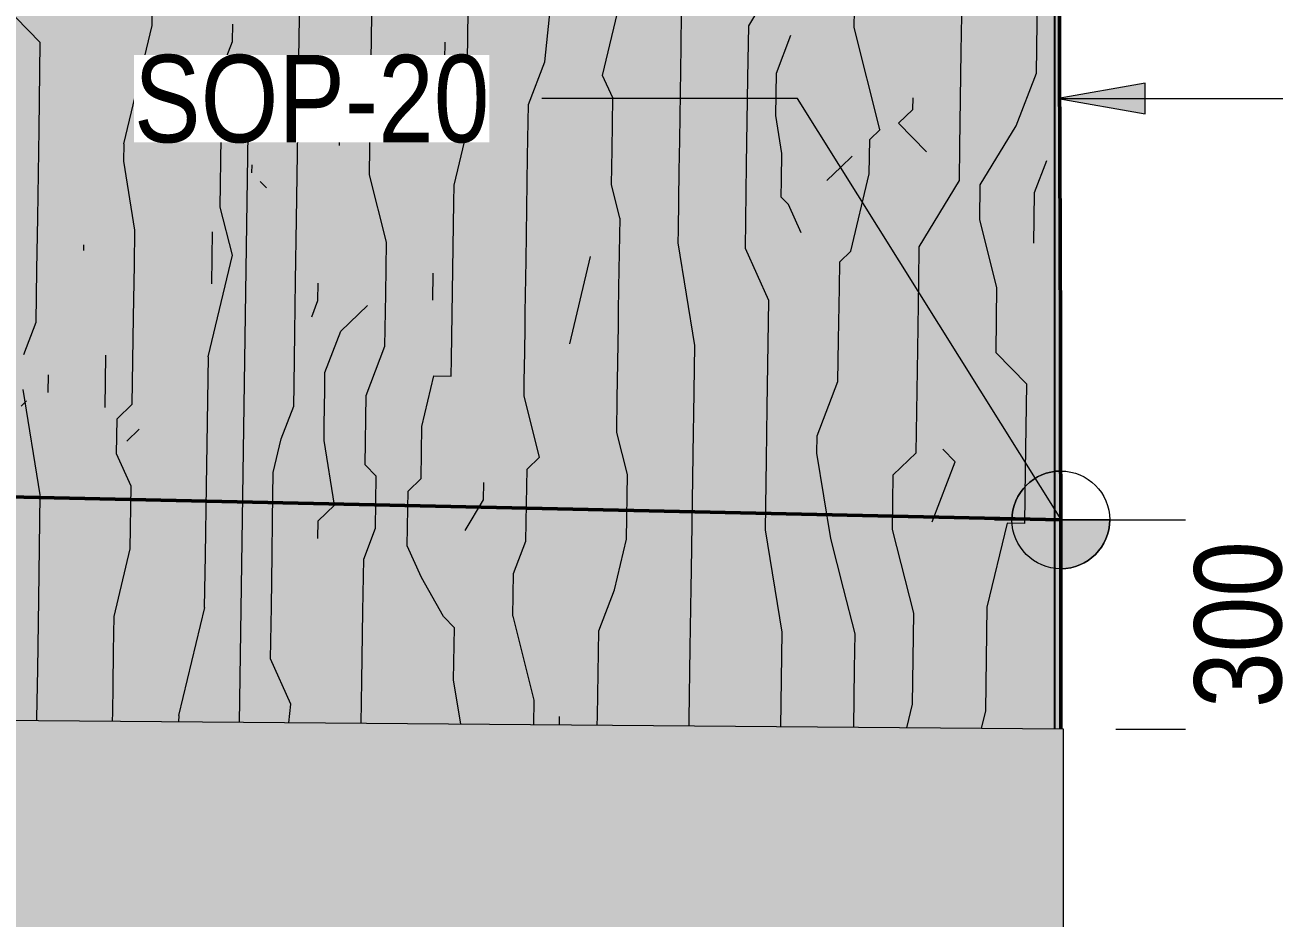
# Model space of a CAD drawing. Header units: metres. Extents: x 0 to 258, y 3 to 25.
# Drawn here: x 219.811 to 221.601, y 21.436 to 22.716 of the extents above; entities that cross this region are included whole.
import ezdxf

# ---------------------------------------------------------------- set-up
doc = ezdxf.new("R2010")
doc.units = ezdxf.units.M
doc.layers.get('Defpoints').update_dxf_attribs({"color": 41})
for name, color, linetype, lineweight in [('A-ANNO-DIMS', 7, 'Continuous', 9), ('A-ANNO-NOTE', 7, 'Continuous', 9), ('A-DETL', 7, 'Continuous', 13), ('A-DETL-GENF', 7, 'Continuous', 9), ('A-FLOR', 7, 'Continuous', 50), ('A-GENM', 7, 'Continuous', 35), ('G-ANNO-TEXT', 7, 'Continuous', 9)]:
    doc.layers.add(name, color=color, linetype=linetype, lineweight=lineweight)
doc.styles.add('Arial Narrow_2', font='ARIALN.TTF', dxfattribs={"height": 0.125})
doc.dimstyles.new('Dimension_Standard_O__mm_', dxfattribs={"dimscale": 0.3048, "dimtxt": 0.127929, "dimasz": 0.410105, "dimexe": 0.393701, "dimexo": 0.246063, "dimgap": 0.246063, "dimtad": 1, "dimdec": 0, "dimlfac": 1000, "dimzin": 0, "dimdsep": 46, "dimtxsty": 'Arial Narrow_2', "dimsah": 1, "dimcen": 0.09, "dimaunit": 1, "dimadec": 4, "dimazin": 0, "dimtfac": 1, "dimtdec": 4, "dimtix": 1, "dimtmove": 0, "dimatfit": 3, "dimfxl": 1, "dimtvp": 1, "dimtfill": 1, "dimtolj": 1, "dimtzin": 0, "dimlwd": 18, "dimlwe": 18, "dimarcsym": 2})

# ---------------------------------------------------------------- blocks, each defined once
blk = doc.blocks.new('FP_1-DRG-2873172 - ELEVATION - NORTH EAST END')
at = {"layer": 'A-GENM', "color": 254, "lineweight": 18, "true_color": 0xcfcfcf}
for p, q in [((1153.4389, 22.6438), (1153.4851, 22.8369)), ((1153.0032, 22.6393), (1153.0051, 22.7738)), ((1153.6483, 22.7152), (1153.684, 22.7742)), ((1153.953, 22.6782), (1153.9545, 22.7772)), ((1152.7932, 22.7158), (1152.794, 22.7705)), ((1153.3561, 22.6638), (1153.3662, 22.7626)), ((1154.0606, 22.6471), (1154.0622, 22.7578)), ((1153.7994, 22.713), (1153.7998, 22.7377)), ((1152.633, 22.6914), (1152.5981, 22.7273)), ((1153.1071, 22.6659), (1153.108, 22.73)), ((1153.2437, 22.5611), (1153.2463, 22.7351)), ((1153.5514, 22.6853), (1153.5521, 22.7349)), ((1152.7528, 22.546), (1152.7933, 22.7157)), ((1152.9084, 22.6926), (1152.9088, 22.7175)), ((1153.6472, 22.6402), (1153.6483, 22.7152)), ((1153.688, 22.6473), (1153.7089, 22.7018)), ((1153.8365, 22.5667), (1153.7995, 22.713)), ((1152.6311, 22.5666), (1152.633, 22.6914)), ((1152.8938, 22.6545), (1152.9084, 22.6926)), ((1153.2129, 22.6671), (1153.2132, 22.6919)), ((1153.5494, 22.5512), (1153.5514, 22.6853)), ((1153.106, 22.5912), (1153.1071, 22.6659)), ((1153.2124, 22.6386), (1153.2129, 22.6671)), ((1153.951, 22.5422), (1153.953, 22.6782)), ((1152.8923, 22.5548), (1152.8938, 22.6545)), ((1152.8959, 22.5961), (1152.9083, 22.6477)), ((1152.9082, 22.6477), (1152.9231, 22.6475)), ((1153.3325, 22.6025), (1153.356, 22.6638)), ((1153.6871, 22.5865), (1153.688, 22.6473)), ((1154.0316, 22.5719), (1154.0606, 22.6471)), ((1153.003, 22.6258), (1153.0032, 22.6393)), ((1153.1835, 22.5905), (1153.2125, 22.6386)), ((1153.4535, 22.6118), (1153.439, 22.6438)), ((1153.6453, 22.5162), (1153.6472, 22.6402)), ((1153.0002, 22.4376), (1153.003, 22.6258)), ((1153.0626, 22.5937), (1153.0755, 22.615)), ((1153.0755, 22.615), (1153.0867, 22.6258)), ((1153.4524, 22.5373), (1153.4535, 22.6118)), ((1153.8837, 22.5953), (1153.8839, 22.612)), ((1152.9309, 22.5602), (1152.896, 22.5961)), ((1153.0619, 22.5439), (1153.0626, 22.5937)), ((1153.3314, 22.528), (1153.3325, 22.6025)), ((1153.8631, 22.5756), (1153.8837, 22.5953)), ((1153.1052, 22.5414), (1153.106, 22.5912)), ((1153.1666, 22.5741), (1153.1835, 22.5904)), ((1153.6959, 22.5322), (1153.6871, 22.5865)), ((1153.903, 22.5348), (1153.8631, 22.5756)), ((1152.6293, 22.4404), (1152.6311, 22.5666)), ((1152.9184, 21.7168), (1152.9309, 22.5602)), ((1153.1583, 22.5662), (1153.1666, 22.5741)), ((1153.226, 22.4867), (1153.2438, 22.5611)), ((1153.8218, 22.5525), (1153.8366, 22.5667)), ((1153.9803, 22.4871), (1154.0316, 22.5719)), ((1152.7526, 22.521), (1152.753, 22.5459)), ((1152.8909, 22.4551), (1152.8923, 22.5548)), ((1153.1047, 22.5017), (1153.1052, 22.5414)), ((1153.5487, 22.5074), (1153.5494, 22.5512)), ((1153.8211, 22.503), (1153.8218, 22.5525)), ((1153.9503, 22.4936), (1153.951, 22.5422)), ((1153.3303, 22.4535), (1153.3314, 22.528)), ((1153.4516, 22.4877), (1153.4524, 22.5373)), ((1153.6953, 22.4944), (1153.6959, 22.5322)), ((1153.7809, 22.5132), (1153.7966, 22.5283)), ((1154.0581, 22.4763), (1154.0758, 22.5224)), ((1152.7685, 22.4225), (1152.7526, 22.521)), ((1152.9363, 22.5046), (1152.9365, 22.5158)), ((1153.5475, 22.4222), (1153.5487, 22.5074)), ((1153.6435, 22.3961), (1153.6453, 22.5162)), ((1153.7605, 22.4936), (1153.7809, 22.5132)), ((1152.9574, 22.483), (1152.9483, 22.4923)), ((1153.1291, 22.4052), (1153.1047, 22.5017)), ((1153.2257, 22.4618), (1153.2261, 22.4867)), ((1153.4638, 22.4395), (1153.4517, 22.4877)), ((1153.6949, 22.4696), (1153.6953, 22.4944)), ((1153.7945, 22.3921), (1153.8211, 22.5029)), ((1153.8928, 22.3984), (1153.9503, 22.4935)), ((1153.9796, 22.4369), (1153.9803, 22.4871)), ((1153.7053, 22.459), (1153.6949, 22.4696)), ((1154.0575, 22.4388), (1154.058, 22.4763)), ((1152.9082, 22.3863), (1152.8909, 22.4551)), ((1153.2224, 22.2381), (1153.2257, 22.4618)), ((1153.3292, 22.3789), (1153.3303, 22.4535)), ((1153.7236, 22.4185), (1153.7053, 22.459)), ((1152.6282, 22.3655), (1152.6293, 22.4404)), ((1152.9989, 22.3497), (1153.0002, 22.4376)), ((1153.4627, 22.365), (1153.4639, 22.4395)), ((1154.0042, 22.3401), (1153.9796, 22.4369)), ((1154.057, 22.4037), (1154.0575, 22.4388)), ((1152.7678, 22.3726), (1152.7685, 22.4225)), ((1152.8787, 22.3453), (1152.8798, 22.42)), ((1153.5472, 22.4041), (1153.5475, 22.4222)), ((1152.6954, 22.3933), (1152.6955, 22.4011)), ((1153.128, 22.3306), (1153.1291, 22.4052)), ((1153.5711, 22.2572), (1153.5472, 22.4041)), ((1153.8921, 22.3489), (1153.8928, 22.3984)), ((1152.8737, 22.2408), (1152.9084, 22.3863)), ((1153.3281, 22.3044), (1153.3292, 22.3789)), ((1153.3918, 22.2595), (1153.4218, 22.3845)), ((1153.6772, 22.3216), (1153.6435, 22.396)), ((1153.7788, 22.3769), (1153.7946, 22.3921)), ((1152.627, 22.2906), (1152.6282, 22.3655)), ((1152.7666, 22.2977), (1152.7678, 22.3726)), ((1153.1955, 22.3221), (1153.1961, 22.3606)), ((1153.4624, 22.3402), (1153.4627, 22.365)), ((1153.7783, 22.3395), (1153.7788, 22.3769)), ((1152.9978, 22.275), (1152.9989, 22.3497)), ((1153.0309, 22.3213), (1153.0313, 22.3462)), ((1153.8906, 22.2515), (1153.8921, 22.3489)), ((1153.1276, 22.3057), (1153.128, 22.3306)), ((1153.4619, 22.305), (1153.4624, 22.3402)), ((1153.7772, 22.2652), (1153.7783, 22.3395)), ((1154.0036, 22.2957), (1154.0042, 22.3401)), ((1153.022, 22.2981), (1153.0309, 22.3213)), ((1153.0638, 22.2777), (1153.1019, 22.3145)), ((1153.6749, 22.1681), (1153.6772, 22.3216)), ((1152.6093, 22.244), (1152.627, 22.2906)), ((1152.7648, 22.173), (1152.7666, 22.2977)), ((1153.1269, 22.2559), (1153.1276, 22.3057)), ((1153.3277, 22.2796), (1153.3281, 22.3044)), ((1153.4616, 22.2861), (1153.4619, 22.305)), ((1154.0028, 22.2463), (1154.0036, 22.2957)), ((1152.9966, 22.2003), (1152.9978, 22.275)), ((1153.041, 22.2181), (1153.0638, 22.2777)), ((1153.3269, 22.223), (1153.3277, 22.2796)), ((1153.4604, 22.2066), (1153.4616, 22.2861)), ((1153.1, 22.1855), (1153.1269, 22.2559)), ((1153.5696, 22.158), (1153.5711, 22.2572)), ((1153.7763, 22.2052), (1153.7772, 22.2652)), ((1152.7257, 22.1682), (1152.7268, 22.243)), ((1152.8719, 22.1156), (1152.8738, 22.2408)), ((1153.222, 22.2132), (1153.2224, 22.2381)), ((1153.8884, 22.1031), (1153.8906, 22.2515)), ((1154.047, 22.2014), (1154.0028, 22.2463)), ((1153.0407, 22.1933), (1153.041, 22.2182)), ((1153.3267, 22.2094), (1153.3269, 22.223)), ((1152.6441, 22.1895), (1152.6445, 22.2149)), ((1152.9962, 22.1699), (1152.9966, 22.2003)), ((1153.1797, 22.141), (1153.1971, 22.2136)), ((1153.197, 22.2136), (1153.222, 22.2132)), ((1153.3263, 22.1845), (1153.3267, 22.2094)), ((1153.46, 22.1818), (1153.4604, 22.2066)), ((1153.7464, 22.1276), (1153.7763, 22.2052)), ((1154.0451, 22.0778), (1154.047, 22.2014)), ((1152.6329, 22.0429), (1152.6085, 22.194)), ((1153.0399, 22.1435), (1153.0407, 22.1933)), ((1153.0985, 22.086), (1153.1, 22.1855)), ((1153.3485, 22.0969), (1153.3264, 22.1846)), ((1153.4593, 22.1321), (1153.46, 22.1818)), ((1152.6054, 22.1703), (1152.613, 22.1777)), ((1152.7429, 22.1518), (1152.7648, 22.173)), ((1152.9784, 22.1233), (1152.9962, 22.1699)), ((1153.6738, 22.0937), (1153.6749, 22.1681)), ((1152.7422, 22.1019), (1152.7429, 22.1518)), ((1153.5692, 22.1332), (1153.5696, 22.158)), ((1152.757, 22.1199), (1152.7749, 22.1373)), ((1153.0396, 22.1211), (1153.0399, 22.1435)), ((1153.1787, 22.0663), (1153.1798, 22.1409)), ((1153.4745, 22.072), (1153.4593, 22.1322)), ((1153.5663, 21.9348), (1153.5692, 22.1332)), ((1153.7461, 22.1028), (1153.7464, 22.1276)), ((1152.8711, 22.0561), (1152.8719, 22.1156)), ((1152.9669, 22.0748), (1152.9784, 22.1233)), ((1153.0546, 22.0282), (1153.0396, 22.1211)), ((1152.7631, 22.0556), (1152.7422, 22.1019)), ((1153.3306, 22.0796), (1153.3486, 22.0969)), ((1153.6723, 21.9928), (1153.6738, 22.0937)), ((1153.766, 21.9806), (1153.746, 22.1028)), ((1153.8556, 22.0715), (1153.8884, 22.1031)), ((1153.9443, 22.0905), (1153.9266, 22.1085)), ((1152.9659, 22.0072), (1152.9669, 22.0748)), ((1153.1145, 22.0696), (1153.0985, 22.086)), ((1153.3299, 22.0299), (1153.3306, 22.0796)), ((1153.9112, 22.0044), (1153.9443, 22.0905)), ((1154.044, 22.0021), (1154.0451, 22.0778)), ((1152.8696, 21.9564), (1152.8711, 22.0561)), ((1153.1134, 21.995), (1153.1145, 22.0696)), ((1153.16, 22.0483), (1153.1787, 22.0663)), ((1153.2681, 22.036), (1153.2685, 22.0608)), ((1153.4732, 21.9795), (1153.4745, 22.0721)), ((1153.8544, 21.9933), (1153.8556, 22.0715)), ((1152.6318, 21.968), (1152.6329, 22.0429)), ((1152.7617, 21.9658), (1152.7631, 22.0555)), ((1153.1596, 22.0234), (1153.16, 22.0483)), ((1153.0311, 22.0055), (1153.0546, 22.0282)), ((1153.1588, 21.9698), (1153.1596, 22.0234)), ((1153.2417, 21.9921), (1153.2681, 22.0359)), ((1153.3291, 21.9767), (1153.3299, 22.0299)), ((1152.9652, 21.9574), (1152.9659, 22.0072)), ((1153.0308, 21.9806), (1153.0311, 22.0055)), ((1153.9902, 21.882), (1154.0191, 22.0024)), ((1154.044, 22.0021), (1154.019, 22.0024)), ((1153.0965, 21.9507), (1153.1134, 21.995)), ((1153.6962, 21.8461), (1153.6723, 21.9928)), ((1153.8849, 21.8734), (1153.8545, 21.9934)), ((1152.6307, 21.8931), (1152.6318, 21.968)), ((1153.1793, 21.9245), (1153.1588, 21.9698)), ((1153.3113, 21.9302), (1153.3291, 21.9767)), ((1153.4559, 21.907), (1153.4732, 21.9795)), ((1153.7842, 21.9086), (1153.766, 21.9806)), ((1152.7387, 21.8686), (1152.7618, 21.9658)), ((1152.8685, 21.8817), (1152.8696, 21.9564)), ((1152.9641, 21.8827), (1152.9652, 21.9574)), ((1153.0954, 21.8761), (1153.0965, 21.9507)), ((1153.5659, 21.9098), (1153.5663, 21.9348)), ((1153.2107, 21.8686), (1153.1793, 21.9245)), ((1153.3104, 21.8693), (1153.3113, 21.9302)), ((1153.4334, 21.8481), (1153.4559, 21.907)), ((1153.5646, 21.8238), (1153.5659, 21.9098)), ((1153.8008, 21.8436), (1153.7843, 21.9086)), ((1152.6292, 21.7933), (1152.6307, 21.8931)), ((1152.8317, 21.7267), (1152.8686, 21.8816)), ((1152.963, 21.808), (1152.9641, 21.8827)), ((1153.9881, 21.7337), (1153.9903, 21.882)), ((1152.738, 21.8187), (1152.7388, 21.8686)), ((1153.0939, 21.7765), (1153.0954, 21.8761)), ((1153.2265, 21.8524), (1153.2107, 21.8685)), ((1153.3409, 21.7489), (1153.3105, 21.8693)), ((1153.883, 21.743), (1153.885, 21.8734)), ((1153.2262, 21.8275), (1153.2265, 21.8524)), ((1153.4315, 21.7259), (1153.4334, 21.8481)), ((1153.6942, 21.7104), (1153.6962, 21.8461)), ((1153.8001, 21.7941), (1153.8008, 21.8436)), ((1153.2254, 21.7778), (1153.2262, 21.8275)), ((1153.5631, 21.7217), (1153.5646, 21.8238)), ((1152.7373, 21.7688), (1152.738, 21.8187)), ((1152.9922, 21.7431), (1152.963, 21.808)), ((1152.6282, 21.7228), (1152.6292, 21.7933)), ((1153.7988, 21.7096), (1153.8001, 21.7941)), ((1153.093, 21.7154), (1153.0939, 21.7765)), ((1153.2357, 21.7142), (1153.2254, 21.7778)), ((1152.7367, 21.7316), (1152.7373, 21.7688)), ((1152.9894, 21.7162), (1152.9922, 21.7431)), ((1153.3404, 21.7133), (1153.341, 21.7489)), ((1153.8749, 21.7089), (1153.8831, 21.743)), ((1152.6281, 21.7192), (1152.6282, 21.7228)), ((1152.7365, 21.7183), (1152.7367, 21.7316)), ((1152.8317, 21.7175), (1152.8318, 21.7266)), ((1153.3771, 21.713), (1153.3773, 21.7255)), ((1153.4313, 21.7126), (1153.4315, 21.7259)), ((1153.5629, 21.7115), (1153.5631, 21.7217)), ((1153.982, 21.7081), (1153.9882, 21.7336))]:
    blk.add_line(p, q, dxfattribs=at)
blk = doc.blocks.new('BR08_Barrier_Patterm_Side_01 - BR08_Barrier_Patterm_Side_01-5122489-DRG-2873172 - ELEVATION - NORTH EAST END')
at = {"layer": 'A-GENM', "color": 254, "lineweight": 25, "true_color": 0xd4d4d4}
blk.add_line((1154.0872, 21.7072), (1154.0871, 23.2027), dxfattribs=at)
blk.add_blockref('FP_1-DRG-2873172 - ELEVATION - NORTH EAST END', (0, 0), dxfattribs=at)
blk = doc.blocks.new('T2DPAA-T2D-C3S-DU-M3D-100304_rvt-35-DRG-2873172 - ELEVATION - NORTH EAST END')
at = {"layer": 'A-GENM', "color": 254, "lineweight": 25, "true_color": 0xd4d4d4}
blk.add_blockref('BR08_Barrier_Patterm_Side_01 - BR08_Barrier_Patterm_Side_01-5122489-DRG-2873172 - ELEVATION - NORTH EAST END', (0, 0), dxfattribs=at)
blk = doc.blocks.new('CS_SYMB_SETOUT POINT - 5mm-2022283-DRG-2873172 - ELEVATION - NORTH EAST END')
at = {"layer": 'A-ANNO-NOTE'}
h = blk.add_hatch(color=256, dxfattribs=at)
edge = h.paths.add_edge_path()
edge.add_line((1144.2865, 22.2903), (1144.2865, 22.2203))
edge.add_line((1144.2865, 22.2203), (1144.2165, 22.2203))
edge.add_arc((1144.2865, 22.2203), 0.07, 90, 180, ccw=False)
h = blk.add_hatch(color=256, dxfattribs=at)
edge = h.paths.add_edge_path()
edge.add_line((1144.2865, 22.1503), (1144.2865, 22.2203))
edge.add_line((1144.2865, 22.2203), (1144.3565, 22.2203))
edge.add_arc((1144.2865, 22.2203), 0.07, 270, 360, ccw=False)
for p, q in [((1144.2865, 22.1253), (1144.2865, 22.3153)), ((1144.2865, 22.2203), (1144.2865, 22.2903)), ((1144.1915, 22.2203), (1144.3815, 22.2203)), ((1144.2165, 22.2203), (1144.2865, 22.2203)), ((1144.3565, 22.2203), (1144.2865, 22.2203)), ((1144.2865, 22.2203), (1144.2865, 22.1503))]:
    blk.add_line(p, q, dxfattribs=at)
blk.add_circle((1144.2865, 22.2203), 0.07, dxfattribs=at)
for start, end in [(90, 180), (270, 360)]:
    blk.add_arc((1144.2865, 22.2203), 0.07, start, end, dxfattribs=at)
blk = doc.blocks.new('DIMBLOCK45-DRG-2873172 - ELEVATION - NORTH EAST END')
at = {"layer": 'A-ANNO-DIMS', "color": 0, "lineweight": 18, "transparency": 16777216}
for p, q in [((221.6891, 22.1321), (221.6891, 22.2571)), ((221.3707, 22.0071), (221.8091, 22.0071)), ((221.6891, 21.7071), (221.6891, 22.0071)), ((221.3742, 21.7071), (221.8091, 21.7071)), ((221.6891, 21.5821), (221.6891, 21.4571))]:
    blk.add_line(p, q, dxfattribs=at)
at = {"layer": 'A-ANNO-DIMS', "color": 0, "transparency": 16777216}
for points in [[(221.6682, 22.1321), (221.7099, 22.1321), (221.6891, 22.0071)], [(221.6682, 21.5821), (221.7099, 21.5821), (221.6891, 21.7071)]]:
    blk.add_solid(points, dxfattribs=at)
at = {"layer": 'Defpoints', "color": 0, "transparency": 16777216}
for p in [(221.2957, 22.0071), (221.6891, 22.0071), (221.2992, 21.7071)]:
    blk.add_point(p, dxfattribs=at)
at = {"layer": 'A-ANNO-DIMS', "color": 0, "lineweight": 18, "transparency": 16777216, "insert": (221.5502, 21.8571), "char_height": 0.125, "width": 0.285099, "attachment_point": 5, "rotation": 90, "style": 'Arial Narrow_2', "bg_fill": 3, "box_fill_scale": 1.1, "bg_fill_color": 256, "bg_fill_true_color": 13158600, "bg_fill_transparency": 0}
blk.add_mtext('\\A1;300', dxfattribs=at)

msp = doc.modelspace()

# ---------------------------------------------------------------- hatches: boundary and pattern name
at = {"layer": 'A-DETL-GENF', "true_color": 0xc0c0c0}
msp.add_hatch(color=9, dxfattribs=at).paths.add_polyline_path([(221.2992, 21.386), (221.2992, 21.7071), (211.5064, 21.7876), (211.5064, 21.386), (220.0812, 21.386)])
at = {"layer": 'A-FLOR', "lineweight": 5, "true_color": 0xc0c0c0}
for points in [[(221.2957, 22.0074), (221.2925, 23.1915), (211.504, 23.4041), (211.5064, 22.2206), (220.0812, 22.0339)], [(221.2957, 21.7071), (221.2957, 22.0074), (211.5064, 22.2206), (211.5064, 21.7876), (220.3344, 21.715)]]:
    msp.add_hatch(color=9, dxfattribs=at).paths.add_polyline_path(points)
at = {"layer": 'G-ANNO-TEXT'}
msp.add_hatch(color=256, dxfattribs=at).paths.add_polyline_path([(221.2917, 22.6109), (221.4167, 22.5889), (221.4167, 22.633)])

# ---------------------------------------------------------------- linework, layer by layer
at = {"layer": 'A-DETL', "lineweight": 9}
for p, q in [((221.2992, 21.7071), (211.5064, 21.7876)), ((221.2992, 21.386), (221.2992, 21.7071))]:
    msp.add_line(p, q, dxfattribs=at)
at = {"layer": 'A-FLOR'}
msp.add_line((221.2957, 22.0074), (211.5064, 22.2206), dxfattribs=at)
at = {"layer": 'A-FLOR', "flags": 128}
for points in [[(221.2925, 23.1915), (221.2928, 23.0599), (221.2932, 22.9283), (221.2935, 22.7968), (221.2939, 22.6652), (221.2943, 22.5337), (221.2946, 22.4021), (221.295, 22.2705), (221.2953, 22.139), (221.2957, 22.0074)], [(221.2957, 22.0074), (221.2957, 21.9322), (221.2957, 21.857), (221.2957, 21.7818), (221.2957, 21.7071)]]:
    msp.add_lwpolyline(points, dxfattribs=at)
at = {"layer": 'G-ANNO-TEXT'}
for p, q in [((221.4167, 22.633), (221.2917, 22.6109)), ((221.4167, 22.5889), (221.4167, 22.633)), ((220.5547, 22.6109), (220.5515, 22.6109)), ((220.9182, 22.6109), (220.5547, 22.6109)), ((221.2959, 22.0077), (220.9182, 22.6109)), ((221.2917, 22.6109), (221.4167, 22.5889)), ((221.2917, 22.6109), (221.8231, 22.6109))]:
    msp.add_line(p, q, dxfattribs=at)

# ---------------------------------------------------------------- block references
at = {"lineweight": 5}
msp.add_blockref('T2DPAA-T2D-C3S-DU-M3D-100304_rvt-35-DRG-2873172 - ELEVATION - NORTH EAST END', (-932.8001, 0), dxfattribs=at)
at = {"layer": 'A-ANNO-NOTE'}
msp.add_blockref('CS_SYMB_SETOUT POINT - 5mm-2022283-DRG-2873172 - ELEVATION - NORTH EAST END', (-922.9909, -0.2132), dxfattribs=at)

# ---------------------------------------------------------------- next in the draw order: texts
at = {"layer": 'G-ANNO-TEXT', "insert": (219.9672, 22.6734), "char_height": 0.125, "attachment_point": 1, "style": 'Arial Narrow_2', "bg_fill": 3, "box_fill_scale": 1, "bg_fill_color": 256, "bg_fill_true_color": 13158600, "bg_fill_transparency": 0}
msp.add_mtext('SOP-20', dxfattribs=at)

# ---------------------------------------------------------------- next in the draw order: dimensions: what is measured, and where the dimension line sits
at = {"layer": 'A-ANNO-DIMS', "lineweight": 18}
dim = msp.add_linear_dim(base=(221.6891, 22.0071), p1=(221.2992, 21.7071), p2=(221.2957, 22.0071), angle=90, dimstyle='Dimension_Standard_O__mm_', override={"dimpost": '<>', "dimfxl": 0.300034}, dxfattribs=at)
dim.commit()
dim.dimension.update_dxf_attribs({"geometry": 'DIMBLOCK45-DRG-2873172 - ELEVATION - NORTH EAST END', "text_midpoint": (221.5502, 21.8571)})

doc.saveas('drawing.dxf')
